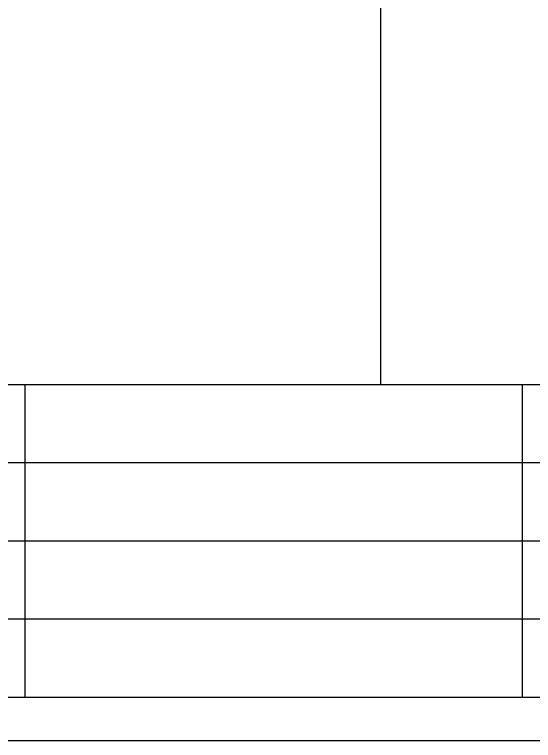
# Model space of a CAD drawing. Header units: inches. Extents: x 3613 to 8393, y -2205 to -794.
# Drawn here: x 7055.8 to 7106.9, y -1550.8 to -1479.3 of the extents above; entities that cross this region are included whole.
import ezdxf

# ---------------------------------------------------------------- set-up
doc = ezdxf.new("R2010")
doc.units = ezdxf.units.IN
doc.header["$MEASUREMENT"] = 0

msp = doc.modelspace()

# ---------------------------------------------------------------- linework, layer by layer
for p, q in [((7091.861, -1259.827), (7091.861, -1515.788)), ((7012.33, -1546.568), (7421.585, -1546.568))]:
    msp.add_line(p, q)
msp.add_lwpolyline([(7425.623, -1550.827), (7425.623, -1253.827), (7005.623, -1253.827), (7005.623, -1550.827)], close=True)
for points in [[(7025.147, -1515.788), (7421.585, -1515.788)], [(7056.848, -1515.788), (7056.848, -1546.568)], [(7105.817, -1515.788), (7105.817, -1546.568)], [(7025.147, -1523.46), (7321.278, -1523.46)], [(7025.147, -1531.178), (7374.218, -1531.178)], [(7025.147, -1538.851), (7321.278, -1538.851)]]:
    msp.add_lwpolyline(points)

doc.saveas('drawing.dxf')
